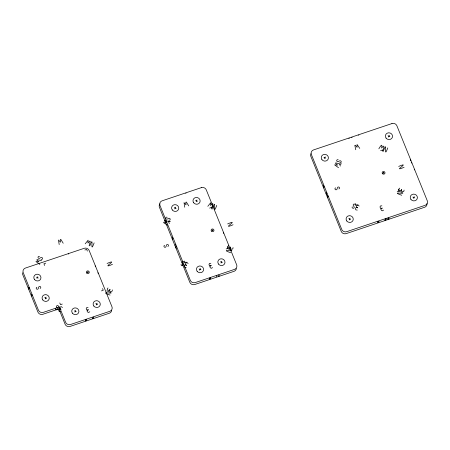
<?xml version="1.0" encoding="UTF-8"?>
<svg xmlns="http://www.w3.org/2000/svg" width="450" height="450" viewBox="0 0 450 450"><rect width="100%" height="100%" fill="white"/><g stroke="black" fill="none" stroke-linecap="round" stroke-linejoin="round"><path stroke-width="0.67" d="M326.132 193.382L326.616 194.574L326.379 192.426L326.846 193.787M384.778 220.185L385.228 220.14A1.299 0.371 -22.1 0 0 385.723 219.96C387.157 219.105 383.985 219.769 385.335 219.032A1.299 0.371 -22.1 0 1 386.027 218.801L386.286 218.925M29.25 288.467L28.828 287.196L28.586 288.124L29.031 289.209L28.699 287.691M31.854 296.061C30.982 295.83 31.838 292.68 32.04 295.363M111.645 310.517A3.836 3.594 14.6 0 1 109.249 313.262L70.054 326.436A3.836 3.594 14.6 0 1 65.109 324.225L58.899 308.897L59.406 306.951L43.369 312.345A3.836 3.594 14.6 0 1 38.43 310.134L23.242 272.661A3.836 3.594 14.6 0 1 25.425 268.054L84.212 248.293A3.836 3.594 14.6 0 1 89.156 250.504L111.938 306.714A3.836 3.594 14.6 0 1 109.755 311.321L70.56 324.495A3.836 3.594 14.6 0 1 65.616 322.284L59.406 306.951M86.653 319.736L86.394 319.596A1.035 0.298 -22.1 0 0 86.023 319.702L85.449 320.074L85.522 320.923A0.984 0.281 -22.1 0 0 86.096 320.726L86.541 320.158L86.265 320.091M93.853 317.317L93.606 317.149A1.007 0.287 -22.1 0 0 93.026 317.346L92.447 318.431L92.722 318.504A1.007 0.287 -22.1 0 0 93.302 318.308L93.611 318.111M172.918 238.618L172.502 237.341L172.26 238.269L172.699 239.355L172.373 237.836M175.101 245.486L175.404 244.322M176.164 246.189L175.86 247.354L176.271 248.372M210.611 278.032L210.352 277.886A1.035 0.298 -22.1 0 0 209.987 277.999L209.407 278.364L209.481 279.214A0.984 0.281 -22.1 0 0 210.06 279.023L210.499 278.454L210.223 278.387A0.984 0.281 -22.1 0 0 209.857 278.499L209.278 278.865M216.624 276.829L216.922 275.664M218.874 275.012L218.571 276.176L219.639 275.816M324.045 186.93C322.262 182.064 324.72 191.559 323.46 186.188M379.069 221.377L378.81 221.237A1.035 0.298 -22.1 0 0 378.444 221.349L377.871 221.715L377.944 222.564A0.984 0.281 -22.1 0 0 378.517 222.373L378.962 221.805L378.681 221.737M89.134 245.582L90.287 241.324L89.752 241.082L87.947 243.056L88.116 240.193L85.202 243.821M211.753 208.069L212.906 203.811L212.299 203.619L210.566 205.549L210.729 202.686L207.821 206.314M382.781 150.587C384.519 146.076 384.368 144.489 381.589 148.061C382.618 143.572 381.15 144.754 378.844 148.826M36.973 278.449L37.789 276.722M45.259 298.884L46.074 297.163M89.803 245.88C94.657 232.914 89.28 255.859 94.134 242.888M87.649 272.644L88.037 271.828M74.919 312.142L75.735 310.416M96.294 304.954L97.116 303.227M108.022 287.944C105.278 289.575 110.036 292.191 110.014 289.327C107.758 291.178 112.911 292.984 112.393 289.896M174.774 208.901L175.59 207.174M196.149 201.718L196.971 199.991M212.422 208.373C217.277 195.407 211.899 218.351 216.754 205.374M212.355 230.726L212.743 229.911M199.626 270.225L200.441 268.498M228.69 245.616C225.945 247.247 230.704 249.862 230.681 246.999C228.42 248.85 233.578 250.65 233.061 247.567M221.001 263.036L221.822 261.315M324.422 158.602L325.238 156.876M349.267 219.926L350.089 218.199M388.553 137.047L389.374 135.321M383.445 150.885C388.299 137.919 382.922 160.864 387.782 147.887M383.383 173.239L383.766 172.423M399.713 188.128C396.968 189.759 401.738 192.375 401.704 189.512C399.426 191.334 404.601 193.179 404.083 190.08M413.404 198.366L414.225 196.639M85.32 320.569L85.894 320.203A0.984 0.281 -22.1 0 1 86.248 320.102M377.741 222.216L378.315 221.844M410.254 159.654L410.535 159.986M185.76 193.292L186.064 193.095M358.537 135.242L358.841 135.051M388.513 219.032C390.319 215.871 385.397 220.567 389.121 218.818M348.846 138.398L349.318 138.218M45.709 263.171L43.931 263.767L44.617 265.472M84.904 249.998L86.687 249.396L87.373 251.1M170.415 221.254L168.638 221.85L169.324 223.554M209.61 208.08L211.393 207.484L212.079 209.183M341.443 163.766L339.66 164.368L340.352 166.072M380.632 150.593L382.416 149.996L383.108 151.701M107.066 263.481C120.369 257.788 99.157 270.028 112.466 264.33M227.666 223.914C240.969 218.216 219.757 230.456 233.066 224.758M398.689 166.427C411.992 160.729 390.786 172.974 404.094 167.271M62.28 304.054L60.497 304.65L59.805 302.946M101.469 290.88L103.252 290.278L102.561 288.574M186.981 262.136L185.203 262.733L184.511 261.028M226.176 248.963L227.959 248.361L227.267 246.662M358.009 204.649L356.226 205.245L355.539 203.546M397.204 191.475L398.981 190.879L398.295 189.174M58.899 308.897L42.868 314.286A3.836 3.594 14.6 0 1 37.924 312.075L22.736 274.601A3.836 3.594 14.6 0 1 22.523 272.734M210.853 263.306C207.602 262.496 209.194 267.626 211.269 265.584C208.204 265.281 210.724 270.107 212.58 267.564M381.881 205.819C378.624 205.014 380.222 210.144 382.298 208.102C379.232 207.804 381.752 212.614 383.603 210.077M88.071 307.479C84.814 306.669 86.417 311.811 88.492 309.763C85.427 309.42 87.93 314.291 89.797 311.743M68.642 253.89L68.445 253.941A1.035 0.298 -22.1 0 0 68.276 253.997M340.267 164.053L335.723 162.833L335.537 163.395L337.635 165.099L334.598 164.852L338.529 167.721M169.245 221.541L164.441 220.506L166.612 222.587L163.912 222.143L163.592 222.649L167.507 225.203M41.586 260.747L37.041 259.526L36.855 260.089L38.953 261.793L35.916 261.546L39.848 264.409M388.035 135.765L389.891 136.597M383.136 172.637L384.013 173.025M323.904 157.326L325.755 158.153M412.886 197.089L414.743 197.916M398.424 191.076C412.341 196.076 387.804 190.266 401.732 195.266M359.173 206.032C357.48 203.254 354.696 207.917 357.772 207.872C355.843 205.554 353.942 210.645 357.244 210.099M348.75 218.649L350.606 219.476M195.632 200.441L197.488 201.268M174.257 207.624L176.107 208.451M212.113 230.124L212.985 230.513M227.402 248.563C241.318 253.564 216.782 247.753 230.709 252.754M220.483 261.759L222.339 262.592M188.145 263.514C186.452 260.741 183.673 265.399 186.744 265.359C184.815 263.042 182.919 268.132 186.216 267.587M199.108 268.948L200.959 269.775M87.407 272.036L88.279 272.43M106.734 290.891C120.651 295.892 96.114 290.081 110.042 295.082M36.456 277.166L38.306 277.999M95.777 303.677L97.633 304.509M44.741 297.608L46.592 298.44M74.402 310.866L76.252 311.692M62.443 307.541C60.75 304.762 57.966 309.426 61.037 309.381C59.113 307.063 57.212 312.159 60.514 311.608M97.886 272.756L98.246 273.471M95.164 265.894L95.462 266.569M414.242 169.251L414.54 169.92M359.775 148.404L357.053 144.484L357.075 147.358L355.438 145.254L354.825 145.384L355.77 149.754M188.752 205.892L186.351 202.016L185.794 202.275L186.053 204.846L184.022 202.646L184.742 207.236M63.208 243.253L60.812 239.372L60.249 239.636L60.508 242.207L58.477 240.007L59.203 244.597M411.525 162.467L411.795 163.131M327.583 197.139L327.797 197.657M223.453 232.791L223.644 233.359M410.631 160.222L410.799 160.858M58.5 306.99A1.074 1.007 14.6 0 0 57.431 305.544A1.074 1.007 14.6 0 0 56.633 307.086L57.336 308.25A1.074 1.007 14.6 0 1 56.537 309.791A1.074 1.007 14.6 0 1 55.468 308.346M41.051 259.363A1.074 1.007 14.6 0 0 42.547 258.401A1.074 1.007 14.6 0 0 40.888 257.597L39.679 258.227A1.074 1.007 14.6 0 1 38.019 257.423A1.074 1.007 14.6 0 1 39.516 256.461M40.112 288.394A1.074 1.007 14.6 0 0 40.416 286.695A1.074 1.007 14.6 0 0 38.678 287.213L38.318 288.484A1.074 1.007 14.6 0 1 36.585 289.007A1.074 1.007 14.6 0 1 36.889 287.303M355.23 205.481A1.074 1.007 14.6 0 0 354.161 204.036A1.074 1.007 14.6 0 0 353.363 205.577L354.066 206.741A1.074 1.007 14.6 0 1 353.272 208.282A1.074 1.007 14.6 0 1 352.204 206.837M339.733 162.675A1.074 1.007 14.6 0 0 341.229 161.708A1.074 1.007 14.6 0 0 339.57 160.909L338.361 161.533A1.074 1.007 14.6 0 1 336.701 160.734A1.074 1.007 14.6 0 1 338.197 159.767M338.861 188.944A1.074 1.007 14.6 0 0 339.165 187.239A1.074 1.007 14.6 0 0 337.433 187.763L337.067 189.034A1.074 1.007 14.6 0 1 335.334 189.557A1.074 1.007 14.6 0 1 335.638 187.852M426.994 203.586A3.836 3.594 14.6 0 1 424.575 207.27L346.191 233.618A3.836 3.594 14.6 0 1 341.246 231.407L310.871 156.459A3.836 3.594 14.6 0 1 310.939 153.697M378.315 221.85A0.984 0.281 -22.1 0 1 378.669 221.743M351.636 137.464A1.299 0.371 -22.1 0 1 352.131 137.278M236.351 268.605A3.836 3.594 14.6 0 1 233.955 271.344L194.76 284.518A3.836 3.594 14.6 0 1 189.816 282.308L159.446 207.36A3.836 3.594 14.6 0 1 160.031 203.811M184.202 262.963A1.074 1.007 14.6 0 0 183.133 261.523A1.074 1.007 14.6 0 0 182.34 263.059L183.043 264.229A1.074 1.007 14.6 0 1 182.244 265.77A1.074 1.007 14.6 0 1 181.176 264.324M168.711 220.157A1.074 1.007 14.6 0 0 170.201 219.195A1.074 1.007 14.6 0 0 168.547 218.391L167.333 219.021A1.074 1.007 14.6 0 1 165.679 218.216A1.074 1.007 14.6 0 1 167.175 217.254M167.839 246.431A1.074 1.007 14.6 0 0 168.137 244.727A1.074 1.007 14.6 0 0 166.404 245.25L166.044 246.521A1.074 1.007 14.6 0 1 164.312 247.039A1.074 1.007 14.6 0 1 164.61 245.34M327.954 196.324C327.195 199.204 327.133 192.803 327.954 196.324M201.324 187.639L162.135 200.812A3.836 3.594 14.6 0 0 159.953 205.419L190.322 280.367A3.836 3.594 14.6 0 0 195.266 282.577L234.461 269.404A3.836 3.594 14.6 0 0 236.644 264.797L206.269 189.849A3.836 3.594 14.6 0 0 201.324 187.639M391.95 123.564L313.56 149.912A3.836 3.594 14.6 0 0 311.377 154.519L341.752 229.466A3.836 3.594 14.6 0 0 346.697 231.677L425.081 205.329A3.836 3.594 14.6 0 0 427.264 200.722L396.889 125.775A3.836 3.594 14.6 0 0 391.95 123.564M86.687 272.998A1.44 1.35 14.6 0 0 89.156 272.818A1.44 1.35 14.6 0 0 87.688 270.883A1.44 1.35 14.6 0 0 86.687 272.998M72.433 313.189A3.594 3.369 14.6 0 0 78.604 312.744A3.594 3.369 14.6 0 0 74.942 307.901A3.594 3.369 14.6 0 0 72.433 313.189M93.814 306.006A3.594 3.369 14.6 0 0 99.984 305.556A3.594 3.369 14.6 0 0 96.317 300.718A3.594 3.369 14.6 0 0 93.814 306.006M34.492 279.495A3.594 3.369 14.6 0 0 40.657 279.045A3.594 3.369 14.6 0 0 36.996 274.207A3.594 3.369 14.6 0 0 34.492 279.495M42.773 299.936A3.594 3.369 14.6 0 0 48.943 299.486A3.594 3.369 14.6 0 0 45.281 294.649A3.594 3.369 14.6 0 0 42.773 299.936M382.416 173.593A1.44 1.35 14.6 0 0 384.885 173.419A1.44 1.35 14.6 0 0 383.417 171.478A1.44 1.35 14.6 0 0 382.416 173.593M321.936 159.649A3.594 3.369 14.6 0 0 328.106 159.204A3.594 3.369 14.6 0 0 324.444 154.361A3.594 3.369 14.6 0 0 321.936 159.649M386.072 138.094A3.594 3.369 14.6 0 0 392.243 137.644A3.594 3.369 14.6 0 0 388.581 132.806A3.594 3.369 14.6 0 0 386.072 138.094M410.923 199.417A3.594 3.369 14.6 0 0 417.094 198.968A3.594 3.369 14.6 0 0 413.426 194.13A3.594 3.369 14.6 0 0 410.923 199.417M346.787 220.972A3.594 3.369 14.6 0 0 352.957 220.528A3.594 3.369 14.6 0 0 349.296 215.685A3.594 3.369 14.6 0 0 346.787 220.972M211.393 231.081A1.44 1.35 14.6 0 0 213.857 230.901A1.44 1.35 14.6 0 0 212.394 228.966A1.44 1.35 14.6 0 0 211.393 231.081M218.52 264.088A3.594 3.369 14.6 0 0 224.691 263.638A3.594 3.369 14.6 0 0 221.023 258.801A3.594 3.369 14.6 0 0 218.52 264.088M193.669 202.764A3.594 3.369 14.6 0 0 199.839 202.32A3.594 3.369 14.6 0 0 196.178 197.477A3.594 3.369 14.6 0 0 193.669 202.764M197.139 271.271A3.594 3.369 14.6 0 0 203.31 270.827A3.594 3.369 14.6 0 0 199.648 265.984A3.594 3.369 14.6 0 0 197.139 271.271M172.288 209.953A3.594 3.369 14.6 0 0 178.459 209.503A3.594 3.369 14.6 0 0 174.797 204.666A3.594 3.369 14.6 0 0 172.288 209.953"/></g></svg>
